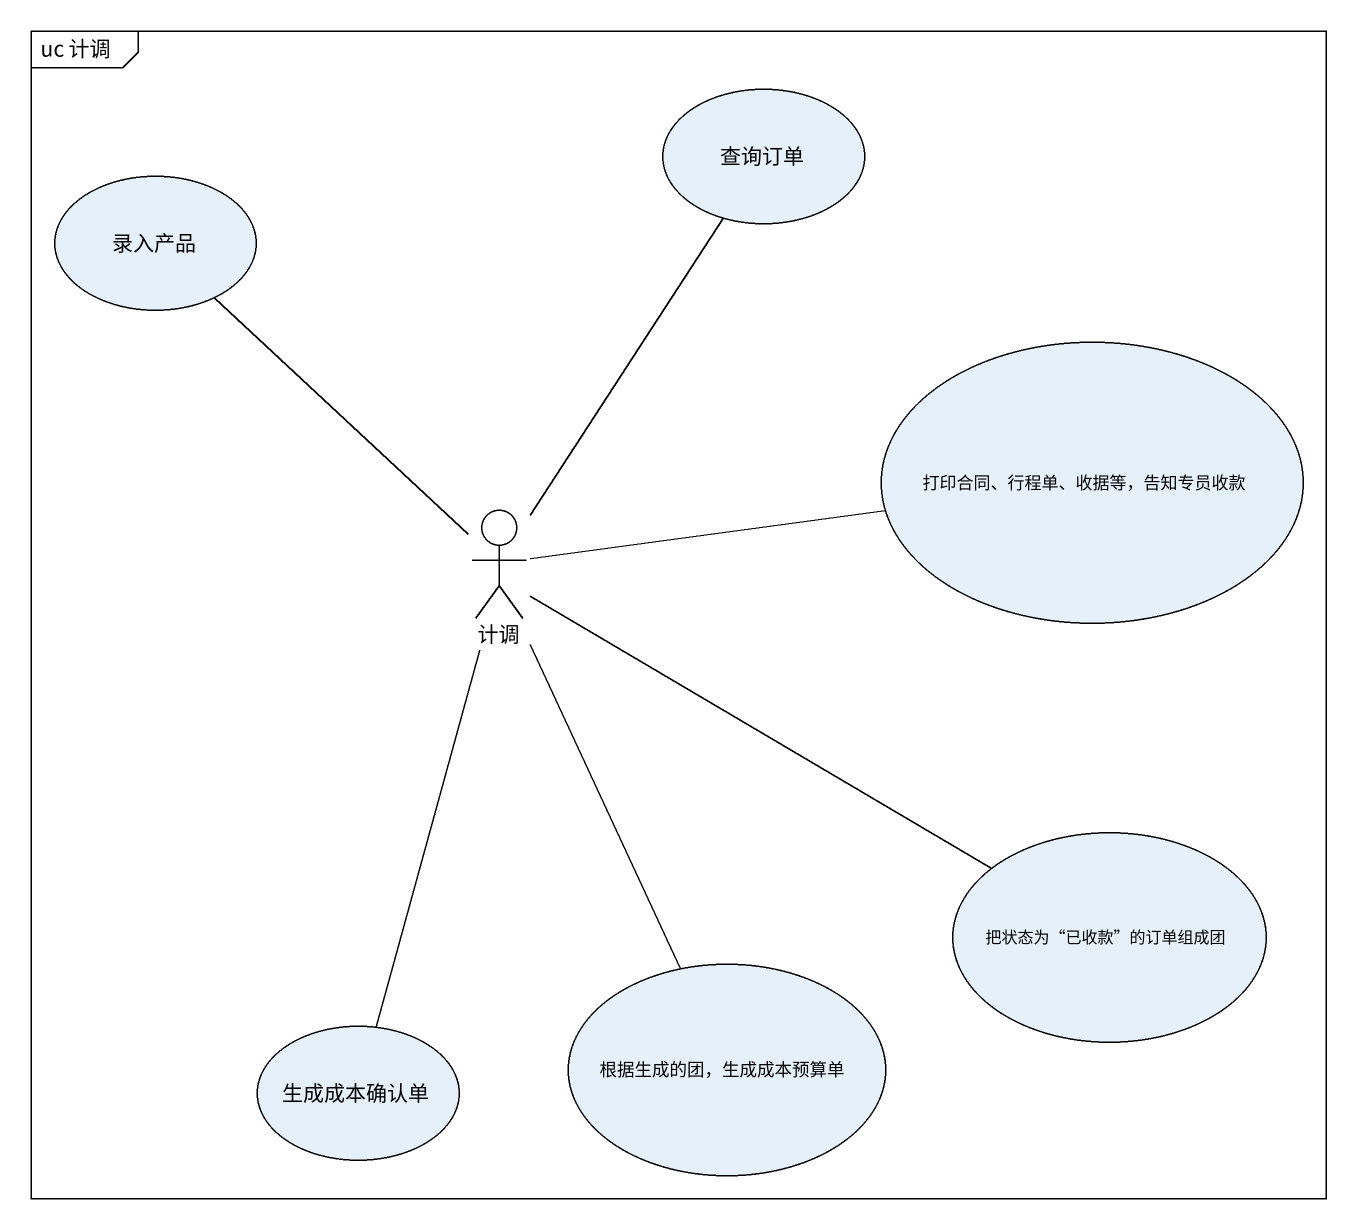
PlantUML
@startuml
mainframe uc 计调
usecase 查询订单
usecase 录入产品
usecase "打印合同、行程单、收据等，告知专员收款" as 打印合同_行程单_收据等_告知专员收款
actor 计调
usecase "把状态为“已收款”的订单组成团" as 把状态为_已收款_的订单组成团
usecase "根据生成的团，生成成本预算单" as 根据生成的团_生成成本预算单
usecase 生成成本确认单
计调 -up- 查询订单
计调 -up- 录入产品
计调 -right- 打印合同_行程单_收据等_告知专员收款
计调 -right- 把状态为_已收款_的订单组成团
计调 -- 根据生成的团_生成成本预算单
计调 -- 生成成本确认单
@enduml
